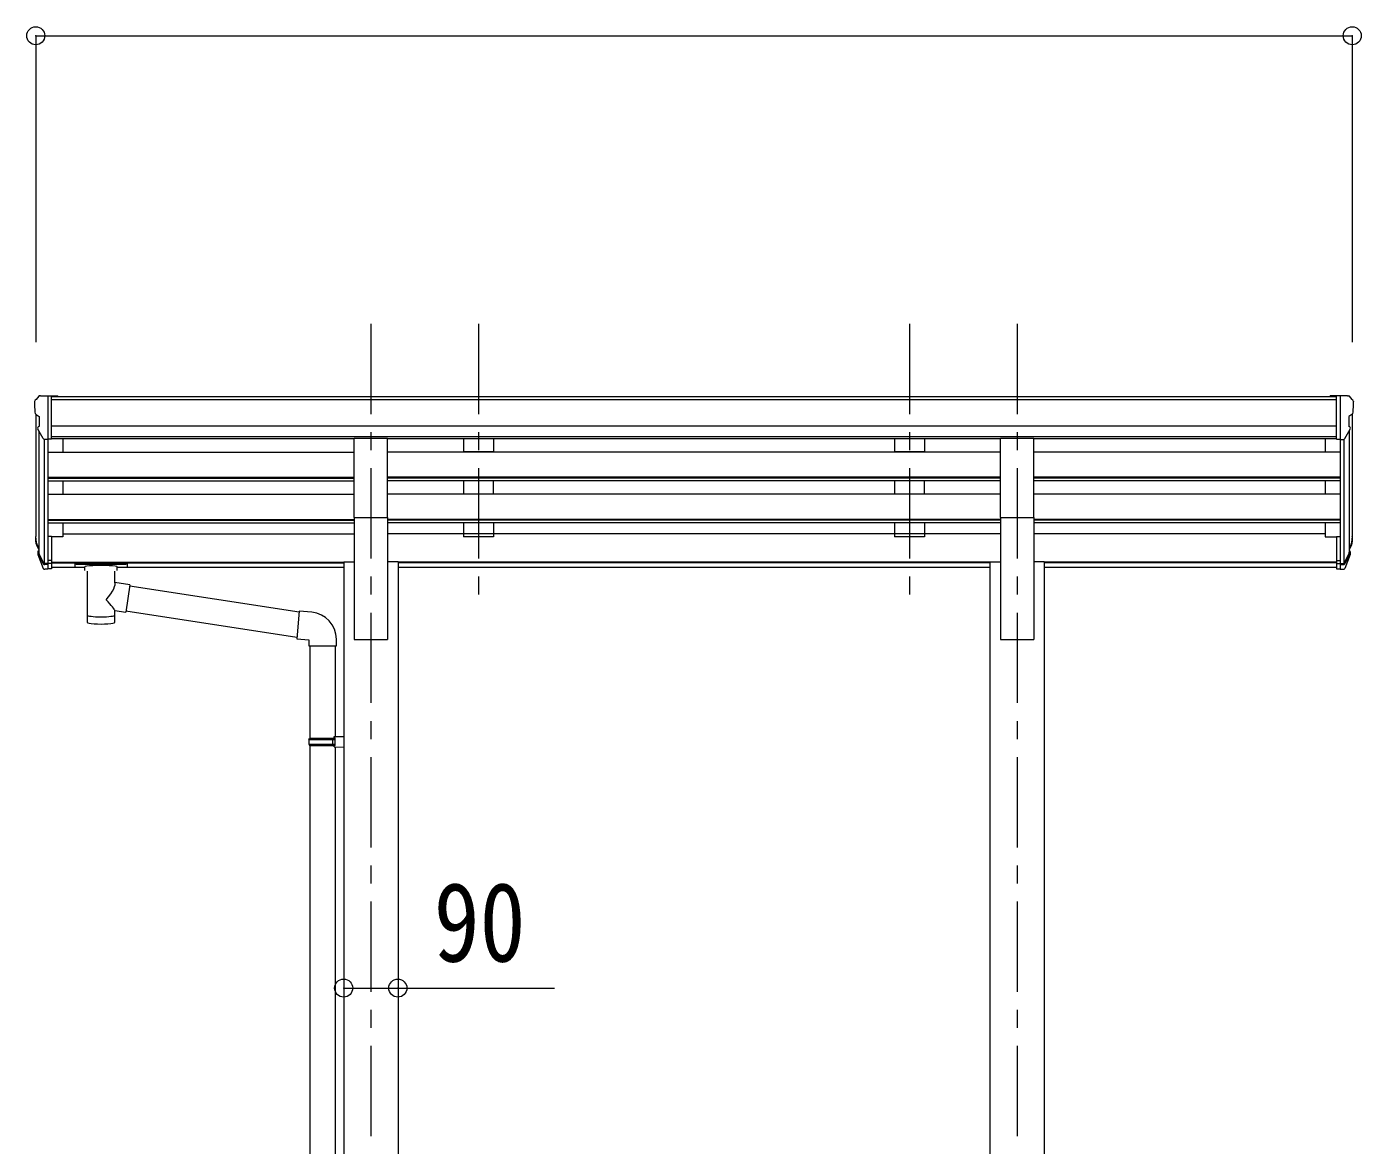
# Model space of a CAD drawing. Units: millimetres at full size, sheet at 1:30. Extents: x -8432 to 8432, y -5820 to 5820.
# Drawn here: x 2132 to 4350, y -1779 to 80 of the extents above; entities that cross this region are included whole.
import ezdxf
from ezdxf.enums import TextEntityAlignment as Align

# ---------------------------------------------------------------- set-up
doc = ezdxf.new("R2010")
doc.units = ezdxf.units.MM
doc.header["$LTSCALE"] = 30
doc.header["$PDMODE"] = 32
doc.header["$PDSIZE"] = 30
doc.linetypes.add('CHAIN1', pattern=[8, 5, -1, 1, -1])
for name, color, linetype, lineweight in [('0-1_本体', 5, 'CHAIN1', 9), ('0-3_ELV2', 4, 'Continuous', 9), ('0-6_OTH_LINE', 6, 'Continuous', 9), ('0-9_OUTLINE', 7, 'Continuous', 9)]:
    doc.layers.add(name, color=color, linetype=linetype, lineweight=lineweight)
doc.styles.add('ＭＳ ゴシック', font='')
doc.styles.get('ＭＳ ゴシック').set_extended_font_data('MS Gothic')

msp = doc.modelspace()

# ---------------------------------------------------------------- linework, layer by layer
at = {"layer": '0-1_本体'}
for p, q in [((2703.61, -414.19), (2703.61, -3588.6)), ((2882.61, -414.19), (2882.61, -891.71)), ((3598.61, -414.19), (3598.61, -891.71)), ((3777.61, -414.19), (3777.61, -3588.6))]:
    msp.add_line(p, q, dxfattribs=at)
at = {"layer": '0-3_ELV2'}
for p, q in [((2144.61, -542.97), (2144.61, -543.6)), ((2151.52, -534.16), (2147.45, -539.97)), ((2154.61, -533.6), (2152.28, -533.74)), ((2154.61, -533.6), (2173.11, -533.6)), ((2166.61, -533.6), (2166.61, -767.32)), ((2173.11, -533.6), (2183.11, -533.68)), ((2173.11, -605.58), (2173.11, -533.6)), ((4308.11, -535.2), (2173.11, -535.2)), ((4308.11, -540.42), (2173.11, -540.42)), ((2183.11, -535.2), (2183.11, -533.68)), ((4308.11, -533.6), (4298.11, -533.68)), ((4298.11, -535.2), (4298.11, -533.68)), ((4308.11, -605.58), (4308.11, -533.6)), ((4326.61, -533.6), (4308.11, -533.6)), ((4314.61, -533.6), (4314.61, -767.32)), ((4326.61, -533.6), (4328.94, -533.74)), ((4329.7, -534.16), (4333.76, -539.97)), ((4336.61, -542.97), (4336.61, -543.6)), ((2146.61, -564.17), (2146.61, -766.95)), ((2147.14, -564.78), (2152.46, -567.85)), ((2152.61, -568.11), (2152.61, -584.39)), ((4328.61, -568.11), (4328.61, -584.39)), ((4334.07, -564.78), (4328.76, -567.85)), ((4334.61, -564.17), (4334.61, -766.95)), ((2158.98, -604.77), (2149.98, -589.17)), ((2151.58, -591.94), (2151.58, -793.66)), ((4308.11, -583.95), (2173.11, -583.95)), ((4322.23, -604.77), (4331.23, -589.17)), ((4329.64, -591.94), (4329.64, -793.66)), ((2160.61, -606.1), (2160.6, -812.1)), ((2166.61, -606.58), (2161.4, -606.26)), ((2173.11, -605.58), (2166.61, -605.58)), ((4308.11, -601.8), (2173.11, -601.8)), ((2676.11, -605.05), (2173.11, -605.05)), ((2191.61, -605.05), (2191.61, -627.11)), ((2676.11, -736.02), (2676.11, -604.23)), ((2676.11, -604.23), (2731.11, -604.23)), ((2731.11, -736.02), (2731.11, -604.23)), ((3750.11, -605.05), (2731.11, -605.05)), ((2857.61, -605.15), (2857.61, -627.01)), ((2907.61, -605.15), (2907.61, -627.01)), ((3573.61, -605.15), (3573.61, -627.01)), ((3623.61, -605.15), (3623.61, -627.01)), ((3750.11, -736.02), (3750.11, -604.23)), ((3750.11, -604.23), (3805.11, -604.23)), ((3805.11, -736.02), (3805.11, -604.23)), ((4308.11, -605.05), (3805.11, -605.05)), ((4289.61, -605.05), (4289.61, -627.11)), ((4308.11, -605.58), (4314.61, -605.58)), ((4314.61, -606.58), (4319.82, -606.26)), ((4320.61, -606.1), (4320.62, -812.1)), ((2166.61, -627.11), (2676.11, -627.11)), ((3750.11, -627.11), (2731.11, -627.11)), ((2907.61, -627.01), (2857.61, -627.01)), ((3623.61, -627.01), (3573.61, -627.01)), ((4314.61, -627.11), (3805.11, -627.11)), ((2166.61, -668.99), (2676.11, -668.99)), ((2166.61, -670.48), (2676.11, -670.48)), ((2166.61, -674.8), (2676.11, -674.8)), ((2191.61, -674.8), (2191.61, -697.21)), ((3750.11, -668.99), (2731.11, -668.99)), ((3750.11, -670.48), (2731.11, -670.48)), ((3750.11, -674.8), (2731.11, -674.8)), ((2857.61, -674.8), (2857.61, -697.12)), ((2907.61, -697.12), (2907.61, -674.8)), ((3573.61, -674.8), (3573.61, -697.12)), ((3623.61, -697.12), (3623.61, -674.8)), ((4314.61, -668.99), (3805.11, -668.99)), ((4314.61, -670.48), (3805.11, -670.48)), ((4314.61, -674.8), (3805.11, -674.8)), ((4289.61, -674.8), (4289.61, -697.21)), ((2166.61, -697.21), (2676.11, -697.21)), ((3750.11, -697.21), (2731.11, -697.21)), ((2907.61, -697.12), (2857.61, -697.12)), ((3623.61, -697.12), (3573.61, -697.12)), ((4314.61, -697.21), (3805.11, -697.21)), ((2166.61, -739.09), (2676.11, -739.09)), ((2166.61, -740.59), (2676.11, -740.59)), ((2166.61, -744.91), (2676.11, -744.91)), ((2191.61, -744.91), (2191.61, -767.95)), ((2676.11, -736.02), (2676.11, -938.6)), ((2676.11, -736.02), (2731.11, -736.02)), ((2731.11, -736.02), (2731.11, -938.6)), ((3750.11, -739.09), (2731.11, -739.09)), ((3750.11, -740.59), (2731.11, -740.59)), ((3750.11, -744.91), (2731.11, -744.91)), ((2857.61, -744.91), (2857.61, -767.95)), ((2907.61, -744.91), (2907.61, -767.95)), ((3573.61, -744.91), (3573.61, -767.95)), ((3623.61, -744.91), (3623.61, -767.95)), ((3750.11, -736.02), (3750.11, -938.6)), ((3750.11, -736.02), (3805.11, -736.02)), ((3805.11, -736.02), (3805.11, -938.6)), ((4314.61, -739.09), (3805.11, -739.09)), ((4314.61, -740.59), (3805.11, -740.59)), ((4314.61, -744.91), (3805.11, -744.91)), ((4289.61, -744.91), (4289.61, -767.95)), ((2166.61, -767.32), (2166.61, -822.09)), ((2173.11, -767.32), (2166.61, -767.32)), ((2173.11, -767.32), (2173.11, -821.35)), ((2191.61, -767.95), (2173.11, -767.95)), ((2191.61, -763.01), (2676.11, -763.01)), ((3750.11, -763.01), (2731.11, -763.01)), ((2907.61, -767.95), (2857.61, -767.95)), ((3623.61, -767.95), (3573.61, -767.95)), ((4289.61, -763.01), (3805.11, -763.01)), ((4289.61, -767.95), (4308.11, -767.95)), ((4308.11, -767.32), (4308.11, -821.35)), ((4308.11, -767.32), (4314.61, -767.32)), ((4314.61, -767.32), (4314.61, -822.09)), ((2147.7, -781.51), (2151.58, -789.46)), ((2148.31, -780.13), (2151.58, -787.19)), ((2150.02, -792.78), (2150.36, -797.19)), ((2150.36, -797.19), (2159.16, -820.74)), ((2150.97, -796.62), (2159.16, -812.8)), ((2160.17, -811.67), (2152.42, -796.27)), ((4321.04, -811.67), (4328.8, -796.27)), ((4330.24, -796.62), (4322.05, -812.8)), ((4330.86, -797.19), (4322.05, -820.74)), ((4332.91, -780.13), (4329.64, -787.19)), ((4333.51, -781.51), (4329.64, -789.46)), ((4331.2, -792.78), (4330.86, -797.19)), ((2166.61, -812.35), (2161.47, -812.35)), ((2166.61, -814.16), (2161.76, -814.16)), ((2173.11, -807.45), (2166.61, -807.45)), ((2173.11, -812.33), (2166.61, -812.33)), ((2173.11, -810.02), (2658.41, -810.02)), ((2173.11, -811.42), (2658.41, -811.42)), ((2228.11, -819.11), (2173.11, -819.11)), ((2658.41, -819.11), (2282.11, -819.11)), ((2658.41, -809.6), (2658.41, -2713.6)), ((2658.41, -809.6), (2676.11, -809.6)), ((2748.81, -809.6), (2731.11, -809.6)), ((2748.81, -809.6), (2748.81, -2713.6)), ((3732.41, -810.02), (2748.81, -810.02)), ((3732.41, -811.42), (2748.81, -811.42)), ((3732.41, -819.11), (2748.81, -819.11)), ((3732.41, -809.6), (3732.41, -2713.6)), ((3732.41, -809.6), (3750.11, -809.6)), ((3822.81, -809.6), (3805.11, -809.6)), ((3822.81, -809.6), (3822.81, -2713.6)), ((4308.11, -810.02), (3822.81, -810.02)), ((4308.11, -811.42), (3822.81, -811.42)), ((4308.11, -819.11), (3822.81, -819.11)), ((4308.11, -807.45), (4314.61, -807.45)), ((4308.11, -812.33), (4314.61, -812.33)), ((4314.61, -812.35), (4319.74, -812.35)), ((4314.61, -814.16), (4319.45, -814.16)), ((2166.61, -822.09), (2161.76, -822.09)), ((2173.11, -821.35), (2166.61, -821.35)), ((4308.11, -821.35), (4314.61, -821.35)), ((4314.61, -822.09), (4319.45, -822.09)), ((2676.11, -938.6), (2731.11, -938.6)), ((3750.11, -938.6), (3805.11, -938.6))]:
    msp.add_line(p, q, dxfattribs=at)
for centre, radius, start, end in [((2147.61, -542.97), 3, 93, 180), ((2346.61, -543.6), 202, 180, 184.94904), ((2152.34, -534.74), 1, 93.5, 145), ((4328.88, -534.74), 1, 35, 86.5), ((4333.61, -542.97), 3, 0, 87), ((4134.61, -543.6), 202, 355.05096, 0), ((2151.51, -560.41), 6.18, 185.7035, 224.99897), ((2152.31, -568.11), 0.3, 0, 60), ((4328.91, -568.11), 0.3, 120, 180), ((4329.7, -560.41), 6.18, 315.00103, 354.2965), ((2152.58, -587.67), 3, 94.7167, 210), ((2152.31, -584.39), 0.3, 274.7167, 0), ((4328.91, -584.39), 0.3, 180, 265.2833), ((4328.64, -587.67), 3, 330, 85.2833), ((2161.58, -603.27), 3, 210, 266.5), ((4319.63, -603.27), 3, 273.5, 330), ((2175.79, -772.39), 29.53, 186.50806, 197.98144), ((2177.19, -770.63), 30.41, 187.1552, 198.19734), ((4304.02, -770.63), 30.41, 341.80266, 352.8448), ((4305.43, -772.39), 29.53, 342.01856, 353.49194)]:
    msp.add_arc(centre, radius, start, end, dxfattribs=at)
for centre, major_axis, ratio, start_param, end_param in [((2235.26, -772.82), (-89.06, 1.43), 0.57596, 6.1962358, 6.3678173), ((2234.47, -766.15), (87.93, 4.42), 0.541684, 3.0659337, 3.2228513), ((4246.75, -766.15), (-87.93, 4.42), 0.541684, 3.060334, 3.2172517), ((4245.96, -772.82), (89.06, 1.43), 0.57596, 6.1985533, 6.3701348), ((2151.32, -792.78), (1.3, 0), 0.90356, 1.3700892, 3.347195), ((2237.24, -776.59), (-89.07, 0), 0.90356, 0.2056023, 0.2515348), ((2236.53, -772.73), (-88.05, 0), 0.90356, 0.2662965, 0.3003836), ((4244.69, -772.73), (88.05, 0), 0.90356, 5.9828017, 6.0168888), ((4329.9, -792.78), (-1.3, 0), 0.90356, 2.9359903, 4.9130961), ((4243.98, -776.59), (89.07, 0), 0.90356, 6.0316505, 6.077583), ((2161.76, -811.45), (-3, 0), 0.90356, 0.5235988, 1.5707963), ((2161.47, -810.99), (-1.5, 0), 0.90356, 0.5235988, 1.5707963), ((4319.45, -811.45), (3, 0), 0.90356, 4.712389, 5.7595865), ((4319.74, -810.99), (1.5, 0), 0.90356, 4.712389, 5.7595865), ((2161.76, -819.38), (3, 0), 0.90356, 3.6651914, 4.712389), ((4319.45, -819.38), (-3, 0), 0.90356, 1.5707963, 2.6179939)]:
    msp.add_ellipse(centre, major_axis=major_axis, ratio=ratio, start_param=start_param, end_param=end_param, dxfattribs=at)
at = {"layer": '0-6_OTH_LINE'}
for p, q in [((2146.61, 64.8), (2146.61, -444.77)), ((2146.61, 64.8), (4334.61, 64.8)), ((4334.61, 64.8), (4334.61, -444.77)), ((2658.41, -1518.15), (2748.41, -1518.15)), ((2748.41, -1518.15), (3008.91, -1518.15))]:
    msp.add_line(p, q, dxfattribs=at)
for p in [(2146.61, 64.8), (4334.61, 64.8), (2658.41, -1518.15), (2748.41, -1518.15)]:
    msp.add_point(p, dxfattribs=at)
at = {"layer": '0-9_OUTLINE'}
for p, q in [((2211.61, -812.2), (2211.61, -817.95)), ((2213.61, -811.53), (2296.61, -811.53)), ((2213.61, -813.71), (2296.61, -813.71)), ((2213.61, -818.62), (2228.11, -818.62)), ((2228.11, -824.26), (2228.11, -817.71)), ((2282.11, -824.26), (2282.11, -817.71)), ((2282.11, -818.62), (2296.61, -818.62)), ((2298.61, -812.2), (2298.61, -817.95)), ((2232.21, -825.18), (2232.19, -910.62)), ((2278.01, -843.93), (2278.01, -825.18)), ((2303.23, -847.83), (2278, -843.92)), ((2303.23, -847.83), (2296.2, -893.09)), ((2584.22, -893.49), (2302.91, -849.85)), ((2278.02, -910.62), (2278, -889.96)), ((2278, -890.27), (2296.2, -893.09)), ((2580.55, -935.42), (2296.47, -891.35)), ((2605.22, -893.45), (2584.38, -891.62)), ((2600.3, -949.19), (2646.3, -949.19)), ((2602.41, -949.19), (2602.41, -1102.66)), ((2644.41, -949.19), (2644.41, -1100.1)), ((2646.3, -949.19), (2646.3, -938.28)), ((2600.41, -1104.66), (2601.41, -1102.66)), ((2600.41, -1104.66), (2644.41, -1104.66)), ((2600.41, -1104.66), (2600.41, -1112.66)), ((2601.41, -1102.66), (2644.41, -1102.66)), ((2639.93, -1104.66), (2639.5, -1102.66)), ((2642.41, -1100.16), (2658.41, -1099.69)), ((2642.41, -1102.16), (2642.41, -1100.16)), ((2642.41, -1102.16), (2644.41, -1102.16)), ((2658.41, -1099.69), (2658.41, -1117.63)), ((2600.41, -1112.66), (2644.41, -1112.66)), ((2600.41, -1112.66), (2601.41, -1114.66)), ((2601.41, -1114.66), (2644.41, -1114.66)), ((2602.41, -1114.66), (2602.41, -1878.54)), ((2642.41, -1117.16), (2642.41, -1115.16)), ((2642.41, -1117.16), (2658.41, -1117.63)), ((2644.41, -1117.22), (2644.41, -1875.98))]:
    msp.add_line(p, q, dxfattribs=at)
for points in [[(2211.61, -812.2), (2211.65, -812), (2211.73, -811.86), (2211.83, -811.77), (2211.93, -811.71), (2212.05, -811.66), (2212.34, -811.6), (2212.83, -811.55), (2213.37, -811.53), (2213.61, -811.53)], [(2211.61, -817.95), (2211.65, -818.15), (2211.73, -818.29), (2211.83, -818.38), (2211.93, -818.44), (2212.05, -818.49), (2212.34, -818.55), (2212.83, -818.59), (2213.37, -818.62), (2213.61, -818.62)], [(2296.61, -811.53), (2296.96, -811.54), (2297.49, -811.56), (2297.94, -811.61), (2298.24, -811.69), (2298.41, -811.79), (2298.53, -811.93), (2298.6, -812.11), (2298.61, -812.2)], [(2296.61, -818.62), (2296.96, -818.61), (2297.49, -818.59), (2297.94, -818.54), (2298.24, -818.46), (2298.41, -818.36), (2298.53, -818.22), (2298.6, -818.04), (2298.61, -817.95)], [(2584.38, -891.62), (2580.37, -937.45), (2600.3, -939.19), (2600.3, -949.19)], [(2639.93, -1104.66), (2639.93, -1112.66), (2639.5, -1114.66)], [(2642.41, -1115.16), (2644.41, -1115.16), (2644.41, -1102.16)]]:
    msp.add_lwpolyline(points, dxfattribs=at)
msp.add_arc((2601.3, -938.28), 45, 0, 85, dxfattribs=at)
for centre, major_axis, ratio, start_param, end_param in [((2213.61, -813.93), (2, 0), 0.109601, 1.5707963, 3.1415927), ((2255.11, -817.71), (27, 0), 0.070066, 6.2831853, 9.424778), ((2296.61, -813.93), (2, 0), 0.109601, 0, 1.5707963), ((2266.11, -821.7), (16, 0), 0.361356, 6.2636979, 6.2831853), ((2255.1, -870.47), (-22.81, -26.62), 0.234429, 1.6855472, 3.1268519), ((2257.66, -867.82), (20.32, -22.25), 0.045535, 0.0389954, 1.3075346), ((2255.11, -898.18), (22.91, 0), 0.122865, 3.1415927, 6.2831853), ((2255.11, -910.62), (22.92, 0), 0.101955, 3.1415499, 6.2833984)]:
    msp.add_ellipse(centre, major_axis=major_axis, ratio=ratio, start_param=start_param, end_param=end_param, dxfattribs=at)

# ---------------------------------------------------------------- texts
at = {"layer": '0-6_OTH_LINE', "color": 7, "style": 'ＭＳ ゴシック', "width": 0.85}
msp.add_text('90', height=132, dxfattribs=at).set_placement((2808.01, -1513.7), align=Align.BOTTOM_LEFT)

doc.saveas('drawing.dxf')
